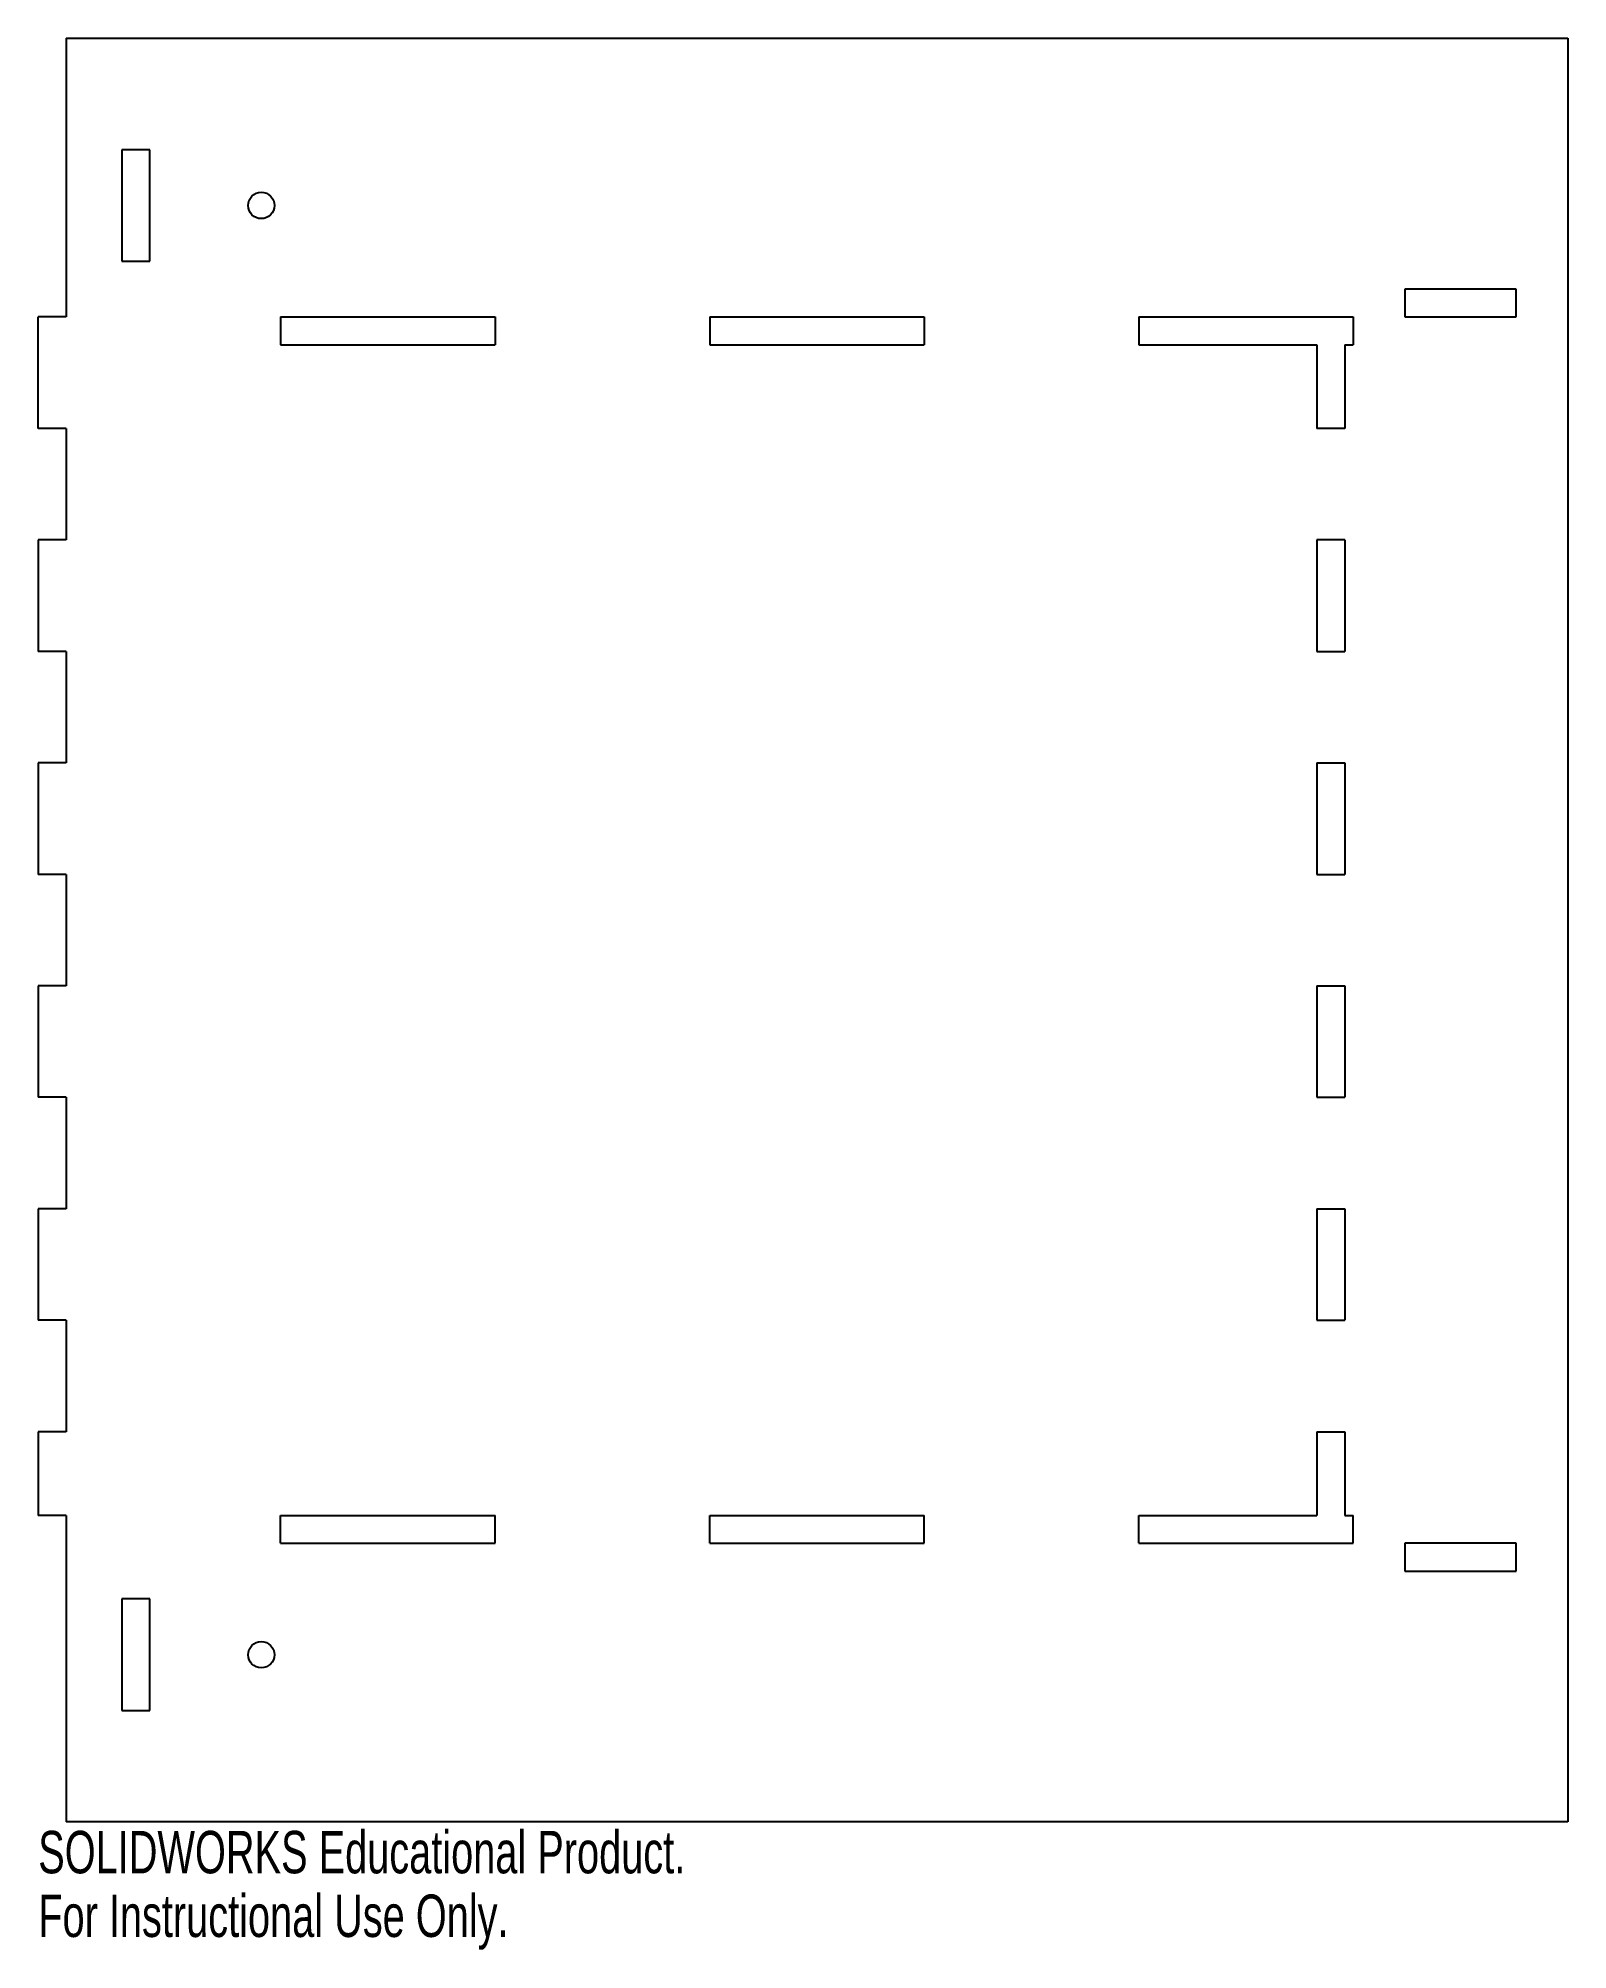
# Model space of a CAD drawing. Header units: inches. Extents: x -0.12 to 6.73, y -3.45 to 5.12.
import ezdxf

# ---------------------------------------------------------------- set-up
doc = ezdxf.new("R2010")
doc.units = ezdxf.units.IN
doc.header["$MEASUREMENT"] = 0
doc.styles.add('SLDTEXTSTYLE0', font='TXT', dxfattribs={"width": 0.7})

msp = doc.modelspace()

# ---------------------------------------------------------------- linework, layer by layer
at = {"color": 7, "linetype": 'Continuous', "lineweight": 25}
for p, q in [((0, 5.125), (6.7325, 5.125)), ((0, 5.125), (0, 3.875)), ((6.7325, 5.125), (6.7325, -2.875)), ((0.375, 4.625), (0.25, 4.625)), ((0.25, 4.625), (0.25, 4.125)), ((0.375, 4.125), (0.375, 4.625)), ((0.25, 4.125), (0.375, 4.125)), ((6.5016, 4), (6.0016, 4)), ((6.0016, 4), (6.0016, 3.875)), ((6.5016, 3.875), (6.5016, 4)), ((-0.125, 3.375), (-0.125, 3.875)), ((0, 3.875), (-0.125, 3.875)), ((0.9618, 3.875), (1.9236, 3.875)), ((0.9618, 3.875), (0.9618, 3.75)), ((1.9236, 3.875), (1.9236, 3.75)), ((2.8854, 3.875), (3.8471, 3.875)), ((2.8854, 3.875), (2.8854, 3.75)), ((3.8471, 3.875), (3.8471, 3.75)), ((4.8089, 3.875), (5.7707, 3.875)), ((4.8089, 3.875), (4.8089, 3.75)), ((5.7707, 3.875), (5.7707, 3.75)), ((6.0016, 3.875), (6.5016, 3.875)), ((0.9618, 3.75), (1.9236, 3.75)), ((2.8854, 3.75), (3.8471, 3.75)), ((4.8089, 3.75), (5.6075, 3.75)), ((5.6075, 3.75), (5.6075, 3.375)), ((5.7325, 3.75), (5.7325, 3.375)), ((5.7325, 3.75), (5.7707, 3.75)), ((0, 3.375), (-0.125, 3.375)), ((0, 3.375), (0, 2.875)), ((5.7325, 3.375), (5.6075, 3.375)), ((-0.125, 2.875), (-0.125, 2.375)), ((0, 2.875), (-0.125, 2.875)), ((5.7325, 2.875), (5.6075, 2.875)), ((5.6075, 2.875), (5.6075, 2.375)), ((5.7325, 2.875), (5.7325, 2.375)), ((0, 2.375), (-0.125, 2.375)), ((0, 2.375), (0, 1.875)), ((5.6075, 2.375), (5.7325, 2.375)), ((-0.125, 1.875), (-0.125, 1.375)), ((0, 1.875), (-0.125, 1.875)), ((5.6075, 1.875), (5.7325, 1.875)), ((5.6075, 1.875), (5.6075, 1.375)), ((5.7325, 1.875), (5.7325, 1.375)), ((0, 1.375), (-0.125, 1.375)), ((0, 1.375), (0, 0.875)), ((5.6075, 1.375), (5.7325, 1.375)), ((-0.125, 0.875), (-0.125, 0.375)), ((0, 0.875), (-0.125, 0.875)), ((5.6075, 0.875), (5.7325, 0.875)), ((5.6075, 0.875), (5.6075, 0.375)), ((5.7325, 0.875), (5.7325, 0.375)), ((0, 0.375), (-0.125, 0.375)), ((0, 0.375), (0, -0.125)), ((5.6075, 0.375), (5.7325, 0.375)), ((-0.125, -0.125), (-0.125, -0.625)), ((0, -0.125), (-0.125, -0.125)), ((5.6075, -0.125), (5.7325, -0.125)), ((5.6075, -0.125), (5.6075, -0.625)), ((5.7325, -0.125), (5.7325, -0.625)), ((0, -0.625), (-0.125, -0.625)), ((0, -0.625), (0, -1.125)), ((5.6075, -0.625), (5.7325, -0.625)), ((-0.125, -1.125), (-0.125, -1.5)), ((0, -1.125), (-0.125, -1.125)), ((5.6075, -1.125), (5.7325, -1.125)), ((5.6075, -1.125), (5.6075, -1.5)), ((5.7325, -1.125), (5.7325, -1.5)), ((0, -1.5), (-0.125, -1.5)), ((0, -1.5), (0, -2.875)), ((0.9618, -1.5), (1.9236, -1.5)), ((0.9618, -1.625), (0.9618, -1.5)), ((1.9236, -1.625), (1.9236, -1.5)), ((2.8854, -1.5), (3.8471, -1.5)), ((2.8854, -1.625), (2.8854, -1.5)), ((3.8471, -1.625), (3.8471, -1.5)), ((4.8089, -1.5), (5.6075, -1.5)), ((4.8089, -1.625), (4.8089, -1.5)), ((5.7325, -1.5), (5.7707, -1.5)), ((5.7707, -1.625), (5.7707, -1.5)), ((0.9618, -1.625), (1.9236, -1.625)), ((2.8854, -1.625), (3.8471, -1.625)), ((4.8089, -1.625), (5.7707, -1.625)), ((6.5016, -1.625), (6.0016, -1.625)), ((6.0016, -1.625), (6.0016, -1.75)), ((6.5016, -1.75), (6.5016, -1.625)), ((6.0016, -1.75), (6.5016, -1.75)), ((0.375, -1.875), (0.25, -1.875)), ((0.25, -1.875), (0.25, -2.375)), ((0.375, -2.375), (0.375, -1.875)), ((0.25, -2.375), (0.375, -2.375)), ((6.7325, -2.875), (0, -2.875))]:
    msp.add_line(p, q, dxfattribs=at)
for centre in [(0.875, 4.375), (0.875, -2.125)]:
    msp.add_circle(centre, 0.0591, dxfattribs=at)

# ---------------------------------------------------------------- texts
at = {"color": 7, "linetype": 'Continuous', "char_height": 0.1903, "attachment_point": 1, "style": 'SLDTEXTSTYLE0'}
for s, insert in [('SOLIDWORKS Educational Product.', (-0.125, -2.9151)), ('For Instructional Use Only.', (-0.125, -3.2006))]:
    msp.add_mtext(s, dxfattribs=dict(at, insert=insert))

doc.saveas('drawing.dxf')
